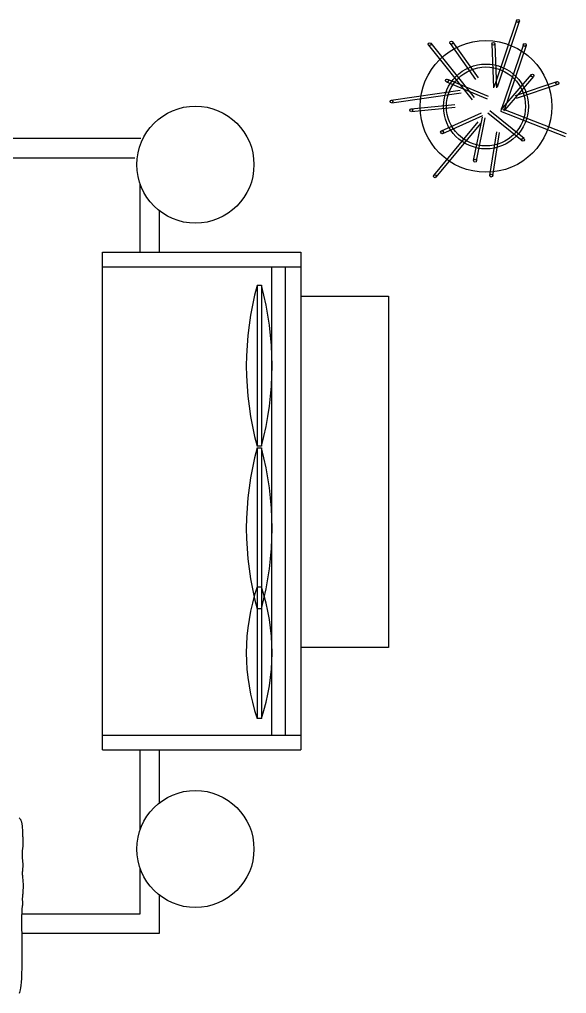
# Model space of a CAD drawing. Header units: inches. Extents: x 6.4 to 48.9, y 11.7 to 36.5.
# Drawn here: x 11.004 to 13.807, y 21.681 to 26.673 of the extents above; entities that cross this region are included whole.
import ezdxf

# ---------------------------------------------------------------- set-up
doc = ezdxf.new("R2010")
doc.units = ezdxf.units.IN
doc.header["$MEASUREMENT"] = 0
doc.layers.add('02', color=2, linetype='Continuous')

msp = doc.modelspace()

# ---------------------------------------------------------------- linework, layer by layer
at = {"layer": '02'}
for p, q in [((13.5509, 26.6683), (13.4362, 26.3281)), ((13.5651, 26.6635), (13.4513, 26.3262)), ((13.2233, 26.5587), (13.3538, 26.3747)), ((13.0995, 26.5421), (13.3238, 26.2617)), ((13.1112, 26.5515), (13.3336, 26.2735)), ((13.211, 26.55), (13.3416, 26.366)), ((13.425, 26.5484), (13.4331, 26.323)), ((13.44, 26.549), (13.4481, 26.3235)), ((13.586, 26.5455), (13.4712, 26.2054)), ((13.6002, 26.5407), (13.4864, 26.2035)), ((13.1976, 26.3672), (13.4059, 26.2807)), ((13.6269, 26.3909), (13.4789, 26.2207)), ((13.6383, 26.3811), (13.4903, 26.2108)), ((12.9094, 26.2605), (13.2617, 26.311)), ((13.1918, 26.3533), (13.4002, 26.2668)), ((13.7579, 26.3545), (13.5443, 26.2819)), ((13.7627, 26.3403), (13.5491, 26.2677)), ((12.9115, 26.2456), (13.2669, 26.2966)), ((13.0109, 26.2162), (13.2355, 26.2383)), ((13.0124, 26.2013), (13.2369, 26.2233)), ((13.8073, 26.0865), (13.4729, 26.2174)), ((13.1664, 26.1022), (13.372, 26.1951)), ((13.1726, 26.0886), (13.3782, 26.1814)), ((13.3311, 25.9513), (13.3764, 26.1723)), ((13.3458, 25.9483), (13.3911, 26.1693)), ((13.5799, 26.0509), (13.4047, 26.193)), ((13.5894, 26.0626), (13.4142, 26.2047)), ((13.8018, 26.0725), (13.4703, 26.2023)), ((13.1271, 25.8744), (13.3545, 26.1483)), ((13.1386, 25.8649), (13.368, 26.141)), ((13.4143, 25.8744), (13.4497, 26.0972)), ((13.4292, 25.8721), (13.4645, 26.0949)), ((11.4289, 22.9303), (11.4289, 25.4803)), ((11.4289, 25.4803), (12.4449, 25.4803)), ((12.4449, 25.4803), (12.4449, 22.9303)), ((11.4289, 25.4053), (12.4449, 25.4053)), ((12.2949, 25.4053), (12.2949, 23.0053)), ((12.3649, 25.4053), (12.3649, 23.0053)), ((12.2213, 25.3109), (12.2213, 24.4859)), ((12.2213, 25.3109), (12.2433, 25.3109)), ((12.2433, 25.3109), (12.2433, 24.4859)), ((12.2433, 24.4859), (12.2213, 24.4859)), ((12.2213, 24.4778), (12.2213, 23.0906)), ((12.2213, 24.4778), (12.2433, 24.4778)), ((12.2433, 24.4778), (12.2433, 23.0906)), ((12.2213, 23.7656), (12.2433, 23.7656)), ((12.2433, 23.6528), (12.2213, 23.6528)), ((12.2433, 23.0906), (12.2213, 23.0906)), ((11.4289, 23.0053), (12.4449, 23.0053)), ((11.4289, 22.9303), (12.4449, 22.9303))]:
    msp.add_line(p, q, dxfattribs=at)
for points in [[(11.6254, 26.0632), (10.8591, 26.0632)], [(11.5951, 25.9632), (10.8591, 25.9632)], [(11.6221, 25.4803), (11.6221, 25.8309)], [(11.7221, 25.4803), (11.7221, 25.6919)], [(12.4449, 25.2553), (12.8949, 25.2553), (12.8949, 23.4553), (12.4449, 23.4553)], [(11.6221, 22.5204), (11.6221, 22.9303)], [(11.7221, 22.6594), (11.7221, 22.9303)], [(11.0016, 22.5821), (11.0052, 22.5787), (11.0079, 22.5751), (11.0099, 22.5716), (11.0115, 22.568), (11.0127, 22.5646), (11.0137, 22.5614), (11.0146, 22.5581), (11.0153, 22.5549), (11.016, 22.5514), (11.0166, 22.5478), (11.0171, 22.5437), (11.0175, 22.5391), (11.018, 22.534), (11.0183, 22.5282), (11.0187, 22.5219), (11.019, 22.5152), (11.0193, 22.5083), (11.0196, 22.5015), (11.0198, 22.4948), (11.02, 22.4885), (11.0202, 22.4826), (11.0203, 22.4775), (11.0204, 22.473), (11.0205, 22.469), (11.0205, 22.4655), (11.0206, 22.4624), (11.0206, 22.4596), (11.0207, 22.457), (11.0207, 22.4545), (11.0208, 22.4521), (11.0209, 22.4498), (11.021, 22.4475), (11.021, 22.4453), (11.021, 22.443), (11.021, 22.4407), (11.0209, 22.4384), (11.0207, 22.436), (11.0205, 22.4336), (11.0202, 22.431), (11.0199, 22.4283), (11.0195, 22.4255), (11.0191, 22.4225), (11.0188, 22.4192), (11.0184, 22.4156), (11.0181, 22.4118), (11.0179, 22.4076), (11.0177, 22.4032), (11.0176, 22.3986), (11.0176, 22.394), (11.0176, 22.3893), (11.0177, 22.3847), (11.0178, 22.3803), (11.018, 22.3762), (11.0183, 22.3723), (11.0186, 22.3688), (11.0189, 22.3655), (11.0192, 22.3624), (11.0195, 22.3594), (11.0199, 22.3566), (11.0201, 22.3539), (11.0204, 22.3512), (11.0206, 22.3486), (11.0207, 22.3459), (11.0208, 22.3431), (11.0208, 22.3403), (11.0208, 22.3374), (11.0206, 22.3344), (11.0205, 22.3313), (11.0202, 22.328), (11.0199, 22.3245), (11.0195, 22.3208), (11.0192, 22.3169), (11.0188, 22.3127), (11.0185, 22.3081), (11.0184, 22.3031), (11.0183, 22.2978), (11.0184, 22.292), (11.0187, 22.2857), (11.0191, 22.2791), (11.0196, 22.2722), (11.0202, 22.2653), (11.0208, 22.2584), (11.0214, 22.2518), (11.0219, 22.2454), (11.0222, 22.2395), (11.0224, 22.2342), (11.0224, 22.2294), (11.0223, 22.2251), (11.0222, 22.2212), (11.0219, 22.2176), (11.0216, 22.2143), (11.0214, 22.2111), (11.0211, 22.2082), (11.0209, 22.2053), (11.0208, 22.2024), (11.0206, 22.1996), (11.0205, 22.1968), (11.0204, 22.1941), (11.0203, 22.1914), (11.0201, 22.1887), (11.0199, 22.1861), (11.0197, 22.1834), (11.0194, 22.1807), (11.0191, 22.1781), (11.0188, 22.1754), (11.0186, 22.1727), (11.0183, 22.17), (11.0182, 22.1674), (11.0182, 22.1647), (11.0182, 22.162), (11.0183, 22.1594), (11.0185, 22.1567), (11.0187, 22.154), (11.019, 22.1514), (11.0192, 22.1487), (11.0193, 22.146), (11.0193, 22.1433), (11.0193, 22.1407), (11.0191, 22.138), (11.0189, 22.1353), (11.0186, 22.1327), (11.0182, 22.13), (11.0178, 22.1273), (11.0174, 22.1246), (11.017, 22.122), (11.0165, 22.1192), (11.0161, 22.1157), (11.0157, 22.1109), (11.0154, 22.104), (11.0151, 22.0944), (11.0149, 22.0814), (11.0148, 22.0644), (11.0148, 22.0425), (11.0149, 22.0156), (11.0152, 21.9845), (11.0154, 21.9505), (11.0156, 21.915), (11.0157, 21.8792), (11.0156, 21.8445), (11.0153, 21.8121), (11.0148, 21.7833), (11.014, 21.7591), (11.0128, 21.7393), (11.0114, 21.7233), (11.0098, 21.7106), (11.0081, 21.7005), (11.0061, 21.6927), (11.0041, 21.6865), (11.002, 21.6814)], [(11.015, 22.0904), (11.6221, 22.0904), (11.6221, 22.3237)], [(11.0151, 21.9904), (11.7221, 21.9904), (11.7221, 22.1846)]]:
    msp.add_lwpolyline(points, dxfattribs=at)
for centre, radius in [((13.558, 26.6659), 0.0075), ((13.3944, 26.2276), 0.3375), ((13.2171, 26.5544), 0.0075), ((13.1054, 26.5468), 0.0075), ((13.4325, 26.5487), 0.0075), ((13.5931, 26.5431), 0.0075), ((13.3944, 26.2276), 0.2175), ((13.3944, 26.2276), 0.2025), ((13.1947, 26.3603), 0.0075), ((13.6326, 26.386), 0.0075), ((13.7603, 26.3474), 0.0075), ((12.9104, 26.2531), 0.0075), ((11.9055, 25.9293), 0.3), ((13.0117, 26.2087), 0.0075), ((13.1695, 26.0954), 0.0075), ((13.5847, 26.0568), 0.0075), ((13.3385, 25.9498), 0.0075), ((13.1328, 25.8697), 0.0075), ((13.4217, 25.8732), 0.0075), ((11.9055, 22.422), 0.3)]:
    msp.add_circle(centre, radius, dxfattribs=at)
for centre, major_axis, ratio, start_param, end_param in [((13.7407, 24.8984), (-1.5742, 0.021), 1, -0.251735, 0.278471), ((10.7239, 24.8984), (1.1133, 1.1133), 1, 5.232684, 5.76289), ((13.7407, 24.0653), (-1.5742, 0.021), 1, -0.251735, 0.278471), ((10.7239, 24.0653), (1.1133, 1.1133), 1, 5.232684, 5.76289), ((13.7407, 23.4281), (-1.5744, 0), 0.818182, -0.265103, 0.265103), ((10.7239, 23.4281), (1.5744, 0), 0.818182, -0.265103, 0.265103)]:
    msp.add_ellipse(centre, major_axis=major_axis, ratio=ratio, start_param=start_param, end_param=end_param, dxfattribs=at)

doc.saveas('drawing.dxf')
